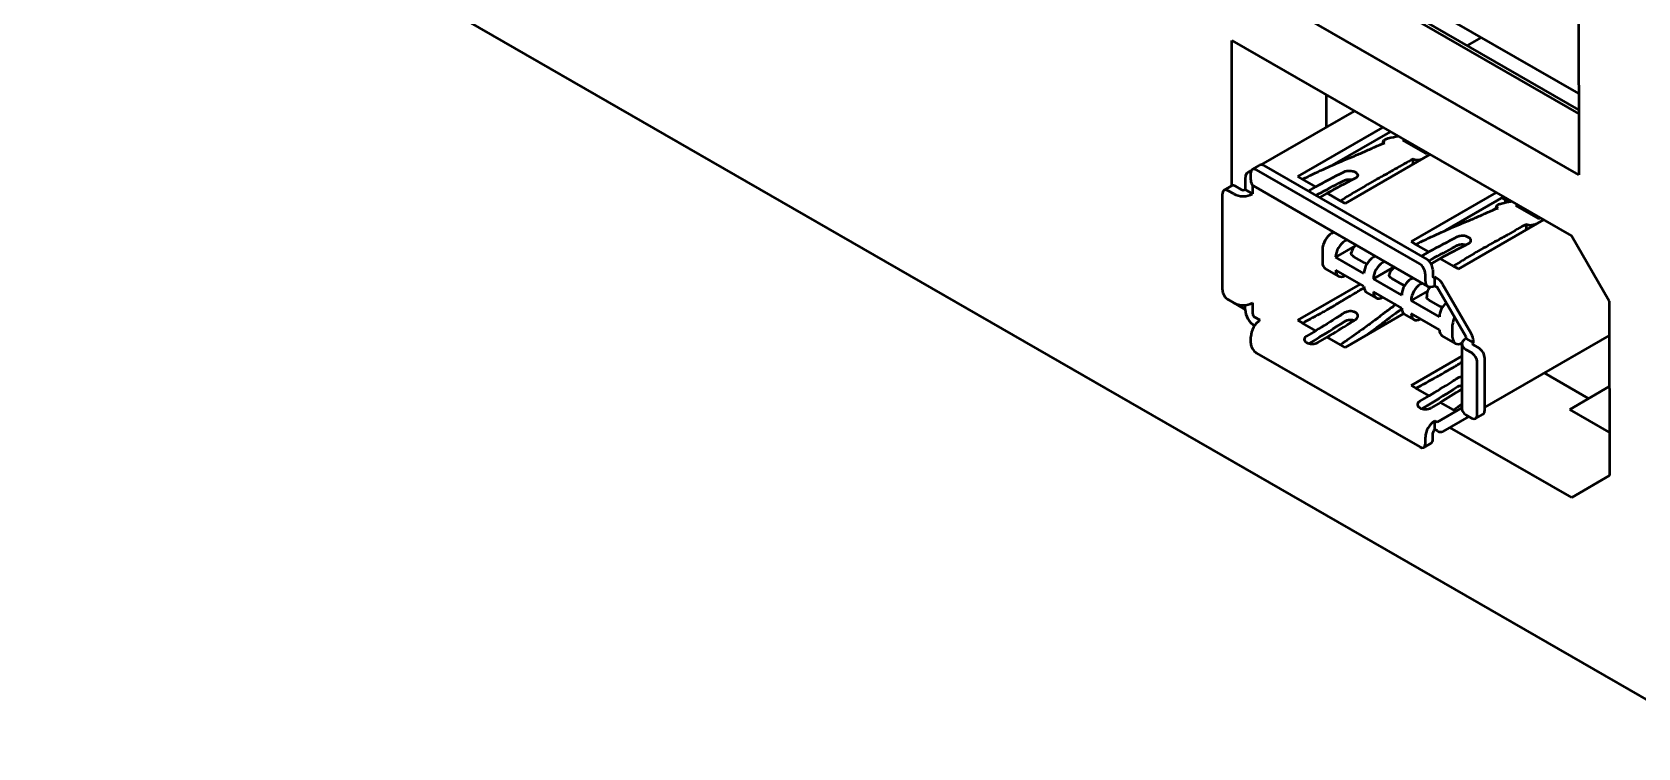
# Model space of a CAD drawing. Header units: millimetres. Extents: x 2121 to 4904, y 892 to 1933.
# Drawn here: x 2971.3 to 3061.5, y 1463.2 to 1503.4 of the extents above; entities that cross this region are included whole.
import ezdxf

# ---------------------------------------------------------------- set-up
doc = ezdxf.new("R2010")
doc.units = ezdxf.units.MM
doc.header["$LTSCALE"] = 1.8
doc.layers.add('외형선(ISO)', color=7, linetype='Continuous', lineweight=50)

msp = doc.modelspace()

# ---------------------------------------------------------------- linework, layer by layer
at = {"layer": '외형선(ISO)'}
for p, q in [((3058.107, 1577.391), (3058.198, 1495.403)), ((3066.714, 1463.187), (2971.255, 1518.158)), ((3058.194, 1499.071), (3047.379, 1505.299)), ((3047.38, 1505.058), (3058.194, 1498.83)), ((3058.193, 1499.977), (3048.653, 1505.47)), ((3058.198, 1495.403), (3042.819, 1504.259)), ((3038.686, 1502.965), (3057.778, 1491.97)), ((3038.695, 1494.792), (3038.686, 1502.965)), ((3051.946, 1502.67), (3052.73, 1503.123)), ((3043.996, 1499.907), (3043.998, 1498.081)), ((3040.344, 1495.972), (3045.58, 1498.995)), ((3042.402, 1495.317), (3047.178, 1498.074)), ((3044.353, 1495.953), (3047.604, 1497.829)), ((3049.83, 1496.547), (3045.054, 1493.79)), ((3048.277, 1497.352), (3049.55, 1496.619)), ((3048.876, 1497.097), (3048.876, 1497.007)), ((3039.588, 1495.535), (3039.786, 1495.65)), ((3039.843, 1495.706), (3040.267, 1495.951)), ((3040.068, 1495.684), (3049.242, 1490.4)), ((3040.492, 1495.929), (3049.667, 1490.645)), ((3048.886, 1496.289), (3048.852, 1495.983)), ((3038.254, 1494.538), (3038.679, 1494.783)), ((3039.221, 1494.578), (3038.903, 1494.761)), ((3039.433, 1495.191), (3039.434, 1494.578)), ((3039.75, 1495.499), (3039.75, 1495.131)), ((3039.857, 1494.825), (3039.858, 1494.334)), ((3039.906, 1494.788), (3049.717, 1489.138)), ((3042.667, 1495.164), (3042.402, 1495.317)), ((3043.41, 1494.736), (3042.667, 1495.164)), ((3042.986, 1494.492), (3043.41, 1494.736)), ((3038.167, 1488.94), (3038.161, 1494.332)), ((3038.797, 1494.333), (3038.479, 1494.516)), ((3039.858, 1494.334), (3039.434, 1494.578)), ((3044.046, 1494.37), (3043.623, 1494.126)), ((3044.789, 1493.942), (3044.046, 1494.37)), ((3045.054, 1493.79), (3044.789, 1493.942)), ((3053.542, 1494.41), (3048.766, 1491.652)), ((3053.968, 1494.165), (3050.717, 1492.288)), ((3054.262, 1493.89), (3053.876, 1494.112)), ((3054.074, 1493.858), (3054.074, 1493.998)), ((3054.24, 1493.902), (3054.202, 1493.88)), ((3053.565, 1493.55), (3053.318, 1493.408)), ((3053.56, 1493.51), (3053.532, 1493.493)), ((3054.641, 1493.687), (3055.914, 1492.954)), ((3044.315, 1492.125), (3044.422, 1492.187)), ((3056.212, 1492.872), (3051.418, 1490.104)), ((3055.25, 1492.624), (3055.214, 1492.296)), ((3043.785, 1491.206), (3043.786, 1490.483)), ((3045.629, 1491.415), (3044.528, 1490.779)), ((3045.165, 1491.76), (3045.057, 1491.698)), ((3048.766, 1491.652), (3049.031, 1491.499)), ((3049.774, 1491.072), (3049.031, 1491.499)), ((3059.902, 1488.298), (3057.778, 1491.97)), ((3046.119, 1489.863), (3044.528, 1490.779)), ((3046.145, 1490.459), (3045.545, 1490.805)), ((3046.648, 1490.782), (3046.756, 1490.844)), ((3047.818, 1490.232), (3046.649, 1489.557)), ((3047.286, 1490.538), (3047.179, 1490.476)), ((3049.774, 1491.072), (3049.35, 1490.827)), ((3049.769, 1490.578), (3049.761, 1490.574)), ((3049.893, 1490.406), (3050.41, 1490.705)), ((3051.152, 1490.278), (3050.41, 1490.705)), ((3051.152, 1490.278), (3051.295, 1490.196)), ((3044.685, 1489.712), (3043.942, 1490.14)), ((3046.12, 1489.14), (3044.529, 1490.056)), ((3045.06, 1489.75), (3045.06, 1489.749)), ((3048.24, 1488.641), (3046.649, 1489.557)), ((3048.262, 1489.24), (3047.688, 1489.57)), ((3047.85, 1490.213), (3047.843, 1490.209)), ((3048.77, 1489.56), (3048.877, 1489.622)), ((3049.407, 1489.317), (3049.3, 1489.255)), ((3049.561, 1489.849), (3049.561, 1489.482)), ((3049.985, 1490.094), (3049.986, 1489.727)), ((3050.234, 1489.583), (3050.092, 1489.665)), ((3050.092, 1489.665), (3050.092, 1489.175)), ((3042.411, 1487.228), (3045.92, 1489.254)), ((3046.806, 1488.49), (3046.276, 1488.796)), ((3048.241, 1487.918), (3046.65, 1488.834)), ((3047.182, 1488.528), (3047.181, 1488.528)), ((3049.692, 1488.868), (3048.77, 1488.336)), ((3050.092, 1489.175), (3050.235, 1489.093)), ((3050.235, 1489.093), (3051.845, 1486.31)), ((3052.144, 1486.484), (3050.534, 1489.267)), ((3038.804, 1488.205), (3038.486, 1488.389)), ((3038.703, 1488.258), (3038.703, 1488.264)), ((3038.703, 1488.258), (3038.708, 1488.261)), ((3039.441, 1487.833), (3038.703, 1488.258)), ((3039.441, 1487.838), (3039.441, 1488.084)), ((3039.865, 1487.593), (3039.865, 1488.206)), ((3048.357, 1487.603), (3045.063, 1485.701)), ((3048.927, 1487.269), (3048.397, 1487.574)), ((3050.361, 1487.42), (3048.77, 1488.336)), ((3050.362, 1486.696), (3048.771, 1487.613)), ((3050.411, 1488.003), (3049.779, 1488.366)), ((3059.902, 1488.298), (3059.913, 1478.493)), ((3040.29, 1487.227), (3039.972, 1487.41)), ((3042.677, 1487.075), (3042.411, 1487.228)), ((3043.413, 1486.645), (3042.671, 1487.072)), ((3043.413, 1486.645), (3042.888, 1486.342)), ((3049.303, 1487.306), (3049.302, 1487.306)), ((3051.105, 1486.269), (3051.104, 1486.992)), ((3039.761, 1485.94), (3039.76, 1486.308)), ((3043.419, 1486.158), (3043.014, 1485.924)), ((3043.525, 1485.975), (3044.049, 1486.278)), ((3044.792, 1485.851), (3044.049, 1486.278)), ((3045.063, 1485.701), (3044.797, 1485.854)), ((3044.797, 1485.854), (3044.797, 1485.854)), ((3051.261, 1485.925), (3050.518, 1486.353)), ((3051.625, 1485.9), (3051.629, 1482.224)), ((3051.845, 1486.31), (3051.845, 1486.206)), ((3051.845, 1486.206), (3052.269, 1485.962)), ((3052.269, 1485.962), (3052.269, 1486.065)), ((3052.269, 1485.84), (3052.587, 1485.657)), ((3059.904, 1486.38), (3052.909, 1482.341)), ((3040.079, 1485.389), (3049.254, 1480.106)), ((3051.626, 1485.209), (3048.775, 1483.563)), ((3051.845, 1485.595), (3052.163, 1485.412)), ((3052.485, 1481.919), (3052.481, 1484.861)), ((3052.909, 1482.164), (3052.906, 1485.106)), ((3056.249, 1484.27), (3058.746, 1482.832)), ((3048.775, 1483.563), (3049.041, 1483.41)), ((3049.777, 1482.98), (3049.035, 1483.407)), ((3057.689, 1482.218), (3059.908, 1483.506)), ((3049.252, 1482.677), (3049.777, 1482.98)), ((3049.378, 1482.259), (3049.783, 1482.493)), ((3050.413, 1482.613), (3049.889, 1482.311)), ((3050.243, 1481.495), (3051.629, 1482.299)), ((3051.156, 1482.186), (3050.413, 1482.613)), ((3051.161, 1482.19), (3051.301, 1482.109)), ((3051.161, 1482.19), (3051.161, 1482.19)), ((3059.91, 1480.938), (3057.689, 1482.218)), ((3050.101, 1481.577), (3050.243, 1481.495)), ((3050.101, 1481.087), (3050.101, 1481.577)), ((3052.013, 1481.824), (3050.543, 1480.975)), ((3052.009, 1481.826), (3050.544, 1480.975)), ((3057.795, 1477.264), (3050.946, 1481.208)), ((3051.849, 1481.918), (3052.167, 1481.735)), ((3052.392, 1481.713), (3052.816, 1481.958)), ((3049.903, 1480.329), (3049.478, 1480.084)), ((3049.572, 1480.29), (3049.571, 1480.658)), ((3049.996, 1480.535), (3049.995, 1480.903)), ((3050.244, 1481.005), (3050.101, 1481.087)), ((3057.795, 1477.264), (3059.913, 1478.493))]:
    msp.add_line(p, q, dxfattribs=at)
for centre, major_axis, ratio, start_param, end_param in [((3040.068, 1495.316), (-0.225, 0.39), 0.57735, 5.49908, 7.069876), ((3040.492, 1495.561), (-0.225, 0.39), 0.57735, 5.49908, 6.283185), ((3038.904, 1494.394), (-0.225, 0.39), 0.57735, 5.49908, 6.283185), ((3039.963, 1494.886), (-0.375, 0.65), 0.57735, 5.89884, 7.069876), ((3040.281, 1495.438), (-0.374, -0.65), 0.578096, 5.49714, 6.283185), ((3038.479, 1494.149), (-0.225, 0.39), 0.57735, 5.49908, 7.069876), ((3039.327, 1494.639), (0.75, 0.001), 0.576604, 3.926345, 5.497142), ((3039.327, 1494.639), (-0.15, 0), 0.576604, 0.784753, 2.355549), ((3044.316, 1491.513), (0.374, 0.65), 0.578096, 0.784751, 2.355547), ((3045.058, 1491.085), (0.374, 0.65), 0.578096, 0.784751, 2.355547), ((3044.316, 1490.79), (-0.374, -0.65), 0.578096, 5.49714, 6.283185), ((3046.649, 1490.169), (-0.374, -0.65), 0.578096, 3.926344, 5.49714), ((3047.179, 1489.863), (0.374, 0.65), 0.578096, 0.784751, 2.355547), ((3049.243, 1490.033), (-0.225, 0.39), 0.57735, 3.928283, 5.49908), ((3049.667, 1490.278), (0.225, -0.39), 0.57735, 0.786691, 2.357487), ((3045.059, 1490.362), (-0.374, -0.65), 0.578096, 5.49714, 7.067936), ((3048.77, 1488.947), (-0.374, -0.65), 0.578096, 3.926344, 5.49714), ((3050.092, 1489.788), (-0.374, -0.65), 0.578096, 5.49714, 7.067936), ((3050.092, 1489.788), (-0.075, -0.13), 0.578096, 5.49714, 7.067936), ((3050.235, 1489.093), (-0.3, 0.52), 0.57735, 4.713681, 5.49908), ((3051.295, 1489.705), (-0.3, 0.52), 0.57735, 5.205674, 5.49908), ((3038.485, 1488.756), (-0.225, 0.39), 0.57735, 0.786691, 2.357487), ((3046.65, 1489.446), (-0.374, -0.65), 0.578096, 5.49714, 6.283185), ((3047.18, 1489.14), (-0.374, -0.65), 0.578096, 5.49714, 7.067936), ((3049.301, 1488.642), (0.374, 0.65), 0.578096, 0.784751, 2.355547), ((3039.334, 1488.512), (-0.75, -0.001), 0.576604, 0.784753, 2.355549), ((3039.971, 1487.532), (0.375, -0.65), 0.57735, 3.928283, 5.497861), ((3039.971, 1487.532), (0.075, -0.13), 0.57735, 3.928283, 5.49908), ((3048.771, 1488.224), (-0.374, -0.65), 0.578096, 5.49714, 6.283185), ((3049.302, 1487.919), (-0.374, -0.65), 0.578096, 5.49714, 7.067936), ((3050.892, 1487.726), (-0.374, -0.65), 0.578096, 4.219841, 5.49714), ((3040.29, 1486.614), (0.374, 0.65), 0.578096, 0.784751, 2.355547), ((3050.893, 1487.003), (-0.374, -0.65), 0.578096, 5.49714, 6.283185), ((3051.634, 1487.298), (-0.374, -0.65), 0.578096, 4.864351, 5.49714), ((3040.079, 1485.757), (-0.225, 0.39), 0.57735, 0.786691, 2.357487), ((3043.207, 1486.158), (-0.45, -0.001), 0.576604, 5.497142, 8.638734), ((3051.635, 1486.575), (-0.374, -0.65), 0.578096, 5.49714, 7.061389), ((3052.375, 1485.901), (-0.75, -0.001), 0.576604, 5.497142, 7.067938), ((3051.845, 1486.31), (-0.3, 0.52), 0.57735, 3.928283, 4.713681), ((3052.375, 1485.901), (-0.15, 0), 0.576604, 5.497142, 7.067938), ((3052.163, 1485.044), (-0.225, 0.39), 0.57735, 3.928283, 5.49908), ((3052.588, 1485.289), (0.225, -0.39), 0.57735, 0.786691, 2.357487), ((3049.571, 1482.494), (-0.45, -0.001), 0.576604, 5.497142, 8.638734), ((3052.379, 1482.224), (-0.75, -0.001), 0.576604, 0, 0.784753), ((3052.591, 1482.348), (0.225, -0.39), 0.57735, 0, 0.786691), ((3050.102, 1480.964), (-0.374, -0.65), 0.578096, 3.926344, 5.49714), ((3052.167, 1482.103), (0.225, -0.39), 0.57735, 5.49908, 7.069876), ((3049.253, 1480.473), (0.225, -0.39), 0.57735, 5.49908, 7.069876), ((3049.678, 1480.718), (0.225, -0.39), 0.57735, 0, 0.786691), ((3050.102, 1480.964), (0.075, 0.13), 0.578096, 0.784751, 2.355547), ((3050.243, 1481.495), (0.3, -0.52), 0.57735, 5.49908, 6.284478)]:
    msp.add_ellipse(centre, major_axis=major_axis, ratio=ratio, start_param=start_param, end_param=end_param, dxfattribs=at)
for points, knots in [([(3047.296, 1497.398), (3047.357, 1497.421), (3047.421, 1497.444), (3047.686, 1497.533), (3047.863, 1497.542), (3048.036, 1497.581)], [0.782448, 0.782448, 0.782448, 0.782448, 0.8133462, 0.8133462, 0.9063929, 0.9063929, 0.9063929, 0.9063929]), ([(3042.667, 1495.164), (3043.054, 1495.35), (3043.44, 1495.536), (3044.212, 1495.892), (3044.598, 1496.063), (3045.176, 1496.307), (3045.368, 1496.386), (3045.609, 1496.484), (3045.657, 1496.503), (3045.753, 1496.543), (3045.801, 1496.563), (3045.946, 1496.624), (3046.042, 1496.666), (3046.332, 1496.795), (3046.525, 1496.885), (3046.911, 1497.056), (3047.104, 1497.137), (3047.295, 1497.205)], [0, 0, 0, 0, 0.25, 0.25, 0.5, 0.5, 0.625, 0.625, 0.65625, 0.65625, 0.6875, 0.6875, 0.75, 0.75, 0.875, 0.875, 1, 1, 1, 1]), ([(3047.295, 1497.205), (3047.243, 1497.236), (3047.213, 1497.275), (3047.213, 1497.347), (3047.244, 1497.379), (3047.296, 1497.398)], [0, 0, 0, 0, 0.5, 0.5, 1, 1, 1, 1]), ([(3048.857, 1497.108), (3048.845, 1497.098), (3048.832, 1497.088), (3048.809, 1497.072), (3048.798, 1497.065), (3048.788, 1497.058)], [0.027246847, 0.027246847, 0.027246847, 0.027246847, 0.03125, 0.03125, 0.034540616, 0.034540616, 0.034540616, 0.034540616]), ([(3048.886, 1496.289), (3048.717, 1496.208), (3048.546, 1496.115), (3048.204, 1495.918), (3048.033, 1495.815), (3047.777, 1495.668), (3047.692, 1495.619), (3047.564, 1495.548), (3047.521, 1495.525), (3047.436, 1495.479), (3047.393, 1495.456), (3047.18, 1495.343), (3047.01, 1495.251), (3046.498, 1494.969), (3046.156, 1494.773), (3045.473, 1494.366), (3045.131, 1494.154), (3044.789, 1493.942)], [0, 0, 0, 0, 0.125, 0.125, 0.25, 0.25, 0.3125, 0.3125, 0.34375, 0.34375, 0.375, 0.375, 0.5, 0.5, 0.75, 0.75, 1, 1, 1, 1]), ([(3045.001, 1495.582), (3045.02, 1495.591), (3045.04, 1495.6), (3045.09, 1495.617), (3045.12, 1495.624), (3045.204, 1495.639), (3045.261, 1495.643), (3045.372, 1495.639), (3045.424, 1495.632), (3045.505, 1495.612), (3045.535, 1495.603), (3045.59, 1495.582), (3045.615, 1495.57), (3045.637, 1495.557)], [0.000001, 0.000001, 0.000001, 0.000001, 0.00534263, 0.00534263, 0.0121357, 0.0121357, 0.02364499, 0.02364499, 0.03423541, 0.03423541, 0.04087392, 0.04087392, 0.04726402, 0.04726402, 0.04726402, 0.04726402]), ([(3049.284, 1496.253), (3049.233, 1496.234), (3049.16, 1496.226), (3049.013, 1496.238), (3048.939, 1496.259), (3048.886, 1496.289)], [0, 0, 0, 0, 0.5, 0.5, 1, 1, 1, 1]), ([(3043.412, 1494.247), (3043.829, 1494.475), (3044.243, 1494.701), (3044.806, 1494.991), (3044.902, 1495.04), (3045.001, 1495.09)], [-0.9974316, -0.9974316, -0.9974316, -0.9974316, -0.75, -0.75, -0.7002284, -0.7002284, -0.7002284, -0.7002284]), ([(3045.001, 1495.09), (3045.02, 1495.1), (3045.041, 1495.109), (3045.09, 1495.125), (3045.12, 1495.133), (3045.205, 1495.148), (3045.262, 1495.152), (3045.37, 1495.147), (3045.421, 1495.141), (3045.469, 1495.13)], [0.000001, 0.000001, 0.000001, 0.000001, 0.00535377, 0.00535377, 0.01215161, 0.01215161, 0.02364563, 0.02364563, 0.03383663, 0.03383663, 0.03383663, 0.03383663]), ([(3045.637, 1495.557), (3045.66, 1495.544), (3045.68, 1495.53), (3045.715, 1495.499), (3045.73, 1495.483), (3045.76, 1495.438), (3045.769, 1495.41), (3045.769, 1495.351), (3045.758, 1495.321), (3045.724, 1495.276), (3045.708, 1495.261), (3045.673, 1495.235), (3045.656, 1495.225), (3045.637, 1495.215)], [0.000001, 0.000001, 0.000001, 0.000001, 0.00639036, 0.00639036, 0.01302808, 0.01302808, 0.02361791, 0.02361791, 0.03512687, 0.03512687, 0.04191976, 0.04191976, 0.0472612, 0.0472612, 0.0472612, 0.0472612]), ([(3053.659, 1493.734), (3053.721, 1493.757), (3053.785, 1493.779), (3054.05, 1493.868), (3054.227, 1493.877), (3054.4, 1493.916)], [0.782448, 0.782448, 0.782448, 0.782448, 0.8133462, 0.8133462, 0.9063929, 0.9063929, 0.9063929, 0.9063929]), ([(3049.031, 1491.499), (3049.418, 1491.686), (3049.804, 1491.871), (3050.576, 1492.227), (3050.962, 1492.398), (3051.54, 1492.642), (3051.732, 1492.721), (3051.973, 1492.819), (3052.021, 1492.838), (3052.117, 1492.878), (3052.165, 1492.898), (3052.31, 1492.96), (3052.406, 1493.002), (3052.696, 1493.13), (3052.889, 1493.22), (3053.275, 1493.391), (3053.468, 1493.472), (3053.659, 1493.541)], [0, 0, 0, 0, 0.25, 0.25, 0.5, 0.5, 0.625, 0.625, 0.65625, 0.65625, 0.6875, 0.6875, 0.75, 0.75, 0.875, 0.875, 1, 1, 1, 1]), ([(3053.659, 1493.541), (3053.607, 1493.571), (3053.577, 1493.61), (3053.577, 1493.682), (3053.608, 1493.714), (3053.659, 1493.734)], [0, 0, 0, 0, 0.5, 0.5, 1, 1, 1, 1]), ([(3055.221, 1493.443), (3055.209, 1493.433), (3055.196, 1493.424), (3055.173, 1493.407), (3055.162, 1493.4), (3055.152, 1493.393)], [0.027246847, 0.027246847, 0.027246847, 0.027246847, 0.03125, 0.03125, 0.034540616, 0.034540616, 0.034540616, 0.034540616]), ([(3055.25, 1492.624), (3055.081, 1492.543), (3054.91, 1492.45), (3054.568, 1492.253), (3054.397, 1492.151), (3054.141, 1492.003), (3054.056, 1491.954), (3053.928, 1491.883), (3053.885, 1491.86), (3053.8, 1491.814), (3053.757, 1491.791), (3053.544, 1491.678), (3053.374, 1491.586), (3052.862, 1491.304), (3052.52, 1491.108), (3051.837, 1490.701), (3051.495, 1490.49), (3051.152, 1490.278)], [0, 0, 0, 0, 0.125, 0.125, 0.25, 0.25, 0.3125, 0.3125, 0.34375, 0.34375, 0.375, 0.375, 0.5, 0.5, 0.75, 0.75, 1, 1, 1, 1]), ([(3055.648, 1492.588), (3055.597, 1492.569), (3055.524, 1492.561), (3055.377, 1492.573), (3055.303, 1492.594), (3055.25, 1492.624)], [0, 0, 0, 0, 0.5, 0.5, 1, 1, 1, 1]), ([(3045.688, 1491.458), (3045.662, 1491.441), (3045.636, 1491.422), (3045.582, 1491.374), (3045.555, 1491.344), (3045.508, 1491.282), (3045.489, 1491.249), (3045.455, 1491.184), (3045.442, 1491.151), (3045.421, 1491.086), (3045.413, 1491.054), (3045.407, 1491.022)], [0.8121582, 0.8121582, 0.8121582, 0.8121582, 0.9040317, 0.9040317, 1.0239577, 1.0239577, 1.1438836, 1.1438836, 1.2638096, 1.2638096, 1.3837355, 1.3837355, 1.3837355, 1.3837355]), ([(3051.365, 1491.426), (3051.266, 1491.376), (3051.17, 1491.326), (3050.604, 1491.035), (3050.189, 1490.808), (3049.769, 1490.578)], [0.7002284, 0.7002284, 0.7002284, 0.7002284, 0.75, 0.75, 0.9988847, 0.9988847, 0.9988847, 0.9988847]), ([(3052.001, 1491.893), (3051.979, 1491.906), (3051.954, 1491.917), (3051.899, 1491.938), (3051.869, 1491.948), (3051.788, 1491.967), (3051.736, 1491.974), (3051.625, 1491.978), (3051.568, 1491.975), (3051.484, 1491.959), (3051.454, 1491.952), (3051.404, 1491.935), (3051.384, 1491.926), (3051.365, 1491.917)], [-0.04726402, -0.04726402, -0.04726402, -0.04726402, -0.04087428, -0.04087428, -0.03423616, -0.03423616, -0.0236457, -0.0236457, -0.01213606, -0.01213606, -0.00534276, -0.00534276, -0.000001, -0.000001, -0.000001, -0.000001]), ([(3051.833, 1491.465), (3051.785, 1491.476), (3051.734, 1491.483), (3051.626, 1491.487), (3051.569, 1491.483), (3051.484, 1491.468), (3051.454, 1491.461), (3051.405, 1491.444), (3051.384, 1491.435), (3051.365, 1491.426)], [-0.03383663, -0.03383663, -0.03383663, -0.03383663, -0.02364633, -0.02364633, -0.01215197, -0.01215197, -0.0053539, -0.0053539, -0.000001, -0.000001, -0.000001, -0.000001]), ([(3052.001, 1491.55), (3052.02, 1491.56), (3052.037, 1491.57), (3052.072, 1491.596), (3052.088, 1491.611), (3052.122, 1491.656), (3052.133, 1491.686), (3052.133, 1491.745), (3052.124, 1491.774), (3052.094, 1491.818), (3052.079, 1491.835), (3052.044, 1491.865), (3052.024, 1491.88), (3052.001, 1491.893)], [-0.0472612, -0.0472612, -0.0472612, -0.0472612, -0.04191988, -0.04191988, -0.03512723, -0.03512723, -0.02361862, -0.02361862, -0.01302883, -0.01302883, -0.00639072, -0.00639072, -0.000001, -0.000001, -0.000001, -0.000001]), ([(3045.545, 1490.805), (3045.503, 1490.829), (3045.464, 1490.862), (3045.419, 1490.923), (3045.406, 1490.96), (3045.405, 1491.002), (3045.406, 1491.012), (3045.408, 1491.022)], [0.17401572, 0.17401572, 0.17401572, 0.17401572, 0.18566522, 0.18566522, 0.19686194, 0.19686194, 0.20010726, 0.20010726, 0.20010726, 0.20010726]), ([(3047.688, 1489.57), (3047.638, 1489.6), (3047.605, 1489.63), (3047.559, 1489.689), (3047.545, 1489.723), (3047.542, 1489.772), (3047.543, 1489.787), (3047.547, 1489.802)], [-0.04681302, -0.04681302, -0.04681302, -0.04681302, -0.03614427, -0.03614427, -0.02431358, -0.02431358, -0.01906547, -0.01906547, -0.01906547, -0.01906547]), ([(3047.547, 1489.802), (3047.567, 1489.884), (3047.602, 1489.964), (3047.689, 1490.087), (3047.737, 1490.135), (3047.807, 1490.187), (3047.825, 1490.198), (3047.843, 1490.209)], [0, 0, 0, 0, 0.01811629, 0.01811629, 0.03211327, 0.03211327, 0.03662166, 0.03662166, 0.03662166, 0.03662166]), ([(3042.677, 1487.075), (3043.059, 1487.282), (3043.438, 1487.487), (3043.815, 1487.698), (3043.896, 1487.744), (3043.977, 1487.789), (3044.058, 1487.835), (3044.327, 1487.988), (3044.595, 1488.145), (3044.864, 1488.305), (3044.895, 1488.323), (3044.926, 1488.342), (3044.957, 1488.361), (3045.077, 1488.432), (3045.197, 1488.505), (3045.316, 1488.578), (3045.387, 1488.621), (3045.457, 1488.664), (3045.528, 1488.708), (3045.538, 1488.714), (3045.547, 1488.72), (3045.557, 1488.726), (3045.562, 1488.729), (3045.567, 1488.732), (3045.573, 1488.735), (3045.578, 1488.739), (3045.583, 1488.742), (3045.589, 1488.745), (3045.599, 1488.752), (3045.61, 1488.758), (3045.62, 1488.765), (3045.639, 1488.776), (3045.657, 1488.788), (3045.676, 1488.799), (3045.718, 1488.825), (3045.76, 1488.85), (3045.802, 1488.875), (3045.81, 1488.88), (3045.817, 1488.885), (3045.825, 1488.889), (3045.924, 1488.949), (3046.023, 1489.007), (3046.122, 1489.064), (3046.122, 1489.065), (3046.123, 1489.065), (3046.124, 1489.065)], [0.0012965, 0.0012965, 0.0012965, 0.0012965, 0.2490316, 0.2490316, 0.2490316, 0.3021397, 0.3021397, 0.3021397, 0.4789093, 0.4789093, 0.4789093, 0.4993544, 0.4993544, 0.4993544, 0.5780127, 0.5780127, 0.5780127, 0.6245158, 0.6245158, 0.6245158, 0.6307839, 0.6307839, 0.6307839, 0.6341317, 0.6341317, 0.6341317, 0.6374712, 0.6374712, 0.6374712, 0.644113, 0.644113, 0.644113, 0.6558062, 0.6558062, 0.6558062, 0.6823374, 0.6823374, 0.6823374, 0.6870965, 0.6870965, 0.6870965, 0.7496772, 0.7496772, 0.7496772, 0.7501362, 0.7501362, 0.7501362, 0.7501362]), ([(3049.843, 1489.103), (3049.837, 1489.097), (3049.831, 1489.091), (3049.786, 1489.042), (3049.753, 1488.996), (3049.704, 1488.903), (3049.685, 1488.855), (3049.66, 1488.762), (3049.652, 1488.717), (3049.644, 1488.627), (3049.644, 1488.584), (3049.647, 1488.541)], [0.9301576, 0.9301576, 0.9301576, 0.9301576, 0.9563662, 0.9563662, 1.1286266, 1.1286266, 1.300887, 1.300887, 1.4731474, 1.4731474, 1.6454078, 1.6454078, 1.6454078, 1.6454078]), ([(3049.779, 1488.366), (3049.74, 1488.389), (3049.702, 1488.421), (3049.662, 1488.478), (3049.649, 1488.511), (3049.647, 1488.541)], [0.18692385, 0.18692385, 0.18692385, 0.18692385, 0.1981044, 0.1981044, 0.20818381, 0.20818381, 0.20818381, 0.20818381]), ([(3045.01, 1487.641), (3044.91, 1487.576), (3044.814, 1487.514), (3044.249, 1487.153), (3043.833, 1486.9), (3043.413, 1486.645)], [0.7002284, 0.7002284, 0.7002284, 0.7002284, 0.75, 0.75, 0.9988847, 0.9988847, 0.9988847, 0.9988847]), ([(3047.902, 1488.113), (3047.883, 1488.099), (3047.864, 1488.085), (3047.845, 1488.072), (3047.758, 1488.008), (3047.67, 1487.943), (3047.581, 1487.878), (3047.575, 1487.873), (3047.568, 1487.868), (3047.561, 1487.862), (3047.526, 1487.836), (3047.49, 1487.809), (3047.455, 1487.782), (3047.436, 1487.768), (3047.418, 1487.754), (3047.4, 1487.74), (3047.39, 1487.733), (3047.381, 1487.726), (3047.372, 1487.719), (3047.367, 1487.715), (3047.362, 1487.711), (3047.357, 1487.708), (3047.353, 1487.704), (3047.348, 1487.7), (3047.343, 1487.697), (3047.335, 1487.69), (3047.326, 1487.684), (3047.318, 1487.677), (3047.255, 1487.629), (3047.193, 1487.581), (3047.13, 1487.533), (3047.025, 1487.452), (3046.919, 1487.372), (3046.813, 1487.292), (3046.786, 1487.271), (3046.758, 1487.251), (3046.731, 1487.23), (3046.493, 1487.052), (3046.256, 1486.877), (3046.018, 1486.706), (3045.947, 1486.655), (3045.876, 1486.604), (3045.804, 1486.553), (3045.47, 1486.317), (3045.135, 1486.086), (3044.797, 1485.854)], [0.2366969, 0.2366969, 0.2366969, 0.2366969, 0.2503228, 0.2503228, 0.2503228, 0.3129035, 0.3129035, 0.3129035, 0.3176754, 0.3176754, 0.3176754, 0.3428455, 0.3428455, 0.3428455, 0.3559022, 0.3559022, 0.3559022, 0.3625444, 0.3625444, 0.3625444, 0.3658841, 0.3658841, 0.3658841, 0.3692321, 0.3692321, 0.3692321, 0.3754842, 0.3754842, 0.3754842, 0.4220066, 0.4220066, 0.4220066, 0.5006455, 0.5006455, 0.5006455, 0.521116, 0.521116, 0.521116, 0.6978776, 0.6978776, 0.6978776, 0.7509683, 0.7509683, 0.7509683, 0.9987035, 0.9987035, 0.9987035, 0.9987035]), ([(3045.646, 1487.666), (3045.623, 1487.679), (3045.598, 1487.691), (3045.544, 1487.71), (3045.514, 1487.718), (3045.433, 1487.733), (3045.381, 1487.737), (3045.27, 1487.732), (3045.213, 1487.723), (3045.129, 1487.699), (3045.099, 1487.688), (3045.049, 1487.664), (3045.028, 1487.653), (3045.01, 1487.641)], [-0.04726548, -0.04726548, -0.04726548, -0.04726548, -0.04087659, -0.04087659, -0.03423984, -0.03423984, -0.02364633, -0.02364633, -0.01215197, -0.01215197, -0.0053539, -0.0053539, -0.000001, -0.000001, -0.000001, -0.000001]), ([(3045.646, 1487.274), (3045.665, 1487.287), (3045.682, 1487.3), (3045.717, 1487.332), (3045.733, 1487.351), (3045.767, 1487.404), (3045.778, 1487.44), (3045.778, 1487.508), (3045.768, 1487.54), (3045.739, 1487.589), (3045.724, 1487.607), (3045.689, 1487.639), (3045.669, 1487.653), (3045.646, 1487.666)], [-0.04726258, -0.04726258, -0.04726258, -0.04726258, -0.04191013, -0.04191013, -0.03511271, -0.03511271, -0.0236194, -0.0236194, -0.01302658, -0.01302658, -0.00638985, -0.00638985, -0.000001, -0.000001, -0.000001, -0.000001]), ([(3048.243, 1487.864), (3048.196, 1487.831), (3048.152, 1487.799), (3048.108, 1487.768), (3048.066, 1487.737), (3048.024, 1487.708), (3047.985, 1487.679), (3047.965, 1487.665), (3047.946, 1487.651), (3047.927, 1487.637), (3047.908, 1487.624), (3047.891, 1487.611), (3047.872, 1487.597), (3047.795, 1487.541), (3047.715, 1487.482), (3047.63, 1487.419), (3047.625, 1487.415), (3047.62, 1487.412), (3047.616, 1487.408), (3047.577, 1487.38), (3047.539, 1487.35), (3047.499, 1487.32), (3047.495, 1487.317), (3047.491, 1487.314), (3047.488, 1487.312), (3047.469, 1487.297), (3047.45, 1487.282), (3047.43, 1487.268), (3047.424, 1487.263), (3047.418, 1487.259), (3047.412, 1487.254), (3047.395, 1487.24), (3047.376, 1487.226), (3047.36, 1487.213), (3047.186, 1487.079), (3047.019, 1486.951), (3046.849, 1486.823), (3046.678, 1486.695), (3046.508, 1486.569), (3046.337, 1486.444), (3046.321, 1486.433), (3046.306, 1486.421), (3046.291, 1486.41)], [0.1558406, 0.1558406, 0.1558406, 0.1558406, 0.1875, 0.1875, 0.1875, 0.21875, 0.21875, 0.21875, 0.234375, 0.234375, 0.234375, 0.25, 0.25, 0.25, 0.3125, 0.3125, 0.3125, 0.3159377, 0.3159377, 0.3159377, 0.34375, 0.34375, 0.34375, 0.3462683, 0.3462683, 0.3462683, 0.359375, 0.359375, 0.359375, 0.3632812, 0.3632812, 0.3632812, 0.375, 0.375, 0.375, 0.5, 0.5, 0.5, 0.625, 0.625, 0.625, 0.6363019, 0.6363019, 0.6363019, 0.6363019]), ([(3044.049, 1486.278), (3044.469, 1486.534), (3044.885, 1486.787), (3045.45, 1487.148), (3045.547, 1487.21), (3045.646, 1487.274)], [-0.9988847, -0.9988847, -0.9988847, -0.9988847, -0.75, -0.75, -0.7002284, -0.7002284, -0.7002284, -0.7002284]), ([(3045.554, 1487.215), (3045.532, 1487.222), (3045.508, 1487.228), (3045.434, 1487.242), (3045.381, 1487.245), (3045.271, 1487.241), (3045.214, 1487.232), (3045.129, 1487.207), (3045.099, 1487.196), (3045.049, 1487.173), (3045.029, 1487.162), (3045.01, 1487.15)], [-0.03947877, -0.03947877, -0.03947877, -0.03947877, -0.03423616, -0.03423616, -0.0236457, -0.0236457, -0.01213606, -0.01213606, -0.00534276, -0.00534276, -0.000001, -0.000001, -0.000001, -0.000001]), ([(3049.041, 1483.411), (3049.423, 1483.617), (3049.802, 1483.822), (3050.179, 1484.034), (3050.26, 1484.079), (3050.341, 1484.125), (3050.422, 1484.17), (3050.691, 1484.323), (3050.959, 1484.48), (3051.228, 1484.64), (3051.259, 1484.659), (3051.29, 1484.677), (3051.321, 1484.696), (3051.423, 1484.757), (3051.525, 1484.818), (3051.626, 1484.88)], [0.0012965, 0.0012965, 0.0012965, 0.0012965, 0.2490316, 0.2490316, 0.2490316, 0.3021397, 0.3021397, 0.3021397, 0.4789093, 0.4789093, 0.4789093, 0.4993544, 0.4993544, 0.4993544, 0.5661821, 0.5661821, 0.5661821, 0.5661821]), ([(3049.777, 1482.98), (3050.197, 1483.235), (3050.613, 1483.488), (3051.178, 1483.849), (3051.274, 1483.912), (3051.374, 1483.976)], [-0.9988847, -0.9988847, -0.9988847, -0.9988847, -0.75, -0.75, -0.7002284, -0.7002284, -0.7002284, -0.7002284]), ([(3051.374, 1483.976), (3051.392, 1483.988), (3051.413, 1484), (3051.463, 1484.023), (3051.493, 1484.034), (3051.557, 1484.052), (3051.592, 1484.06), (3051.627, 1484.064)], [0.000001, 0.000001, 0.000001, 0.000001, 0.00535377, 0.00535377, 0.01215161, 0.01215161, 0.01930358, 0.01930358, 0.01930358, 0.01930358]), ([(3051.374, 1483.485), (3051.393, 1483.497), (3051.413, 1483.508), (3051.463, 1483.532), (3051.493, 1483.543), (3051.558, 1483.561), (3051.592, 1483.568), (3051.628, 1483.573)], [0.000001, 0.000001, 0.000001, 0.000001, 0.00534263, 0.00534263, 0.0121357, 0.0121357, 0.01930264, 0.01930264, 0.01930264, 0.01930264])]:
    msp.add_open_spline(points, degree=3, knots=knots, dxfattribs=at)
for points in [[(3047.195, 1497.169), (3047.202, 1497.218), (3047.208, 1497.268), (3047.214, 1497.318)], [(3048.394, 1497.374), (3048.355, 1497.366), (3048.316, 1497.359), (3048.277, 1497.352)], [(3049.55, 1496.619), (3049.589, 1496.626), (3049.628, 1496.633), (3049.667, 1496.641)], [(3049.382, 1496.289), (3049.349, 1496.277), (3049.316, 1496.265), (3049.284, 1496.253)], [(3043.41, 1494.736), (3043.908, 1495.009), (3044.407, 1495.281), (3045.001, 1495.582)], [(3045.637, 1495.215), (3045.043, 1494.915), (3044.545, 1494.642), (3044.046, 1494.37)], [(3053.559, 1493.504), (3053.565, 1493.554), (3053.572, 1493.603), (3053.578, 1493.653)], [(3054.758, 1493.71), (3054.719, 1493.701), (3054.68, 1493.694), (3054.641, 1493.687)], [(3055.914, 1492.954), (3055.953, 1492.961), (3055.992, 1492.968), (3056.031, 1492.977)], [(3055.836, 1492.655), (3055.771, 1492.633), (3055.709, 1492.611), (3055.648, 1492.588)], [(3051.365, 1491.917), (3050.771, 1491.617), (3050.272, 1491.344), (3049.774, 1491.072)], [(3050.41, 1490.705), (3050.909, 1490.978), (3051.407, 1491.25), (3052.001, 1491.55)], [(3046.284, 1490.403), (3046.234, 1490.417), (3046.183, 1490.437), (3046.145, 1490.459)], [(3048.405, 1489.182), (3048.359, 1489.194), (3048.309, 1489.213), (3048.262, 1489.24)], [(3050.524, 1487.955), (3050.483, 1487.968), (3050.442, 1487.985), (3050.411, 1488.003)], [(3043.419, 1486.158), (3043.918, 1486.461), (3044.416, 1486.764), (3045.01, 1487.15)], [(3051.374, 1483.485), (3050.78, 1483.099), (3050.282, 1482.796), (3049.783, 1482.493)], [(3051.628, 1483.364), (3051.194, 1483.088), (3050.806, 1482.852), (3050.413, 1482.613)], [(3051.629, 1482.512), (3051.474, 1482.404), (3051.318, 1482.297), (3051.161, 1482.19)]]:
    msp.add_open_spline(points, degree=3, dxfattribs=at)

doc.saveas('drawing.dxf')
